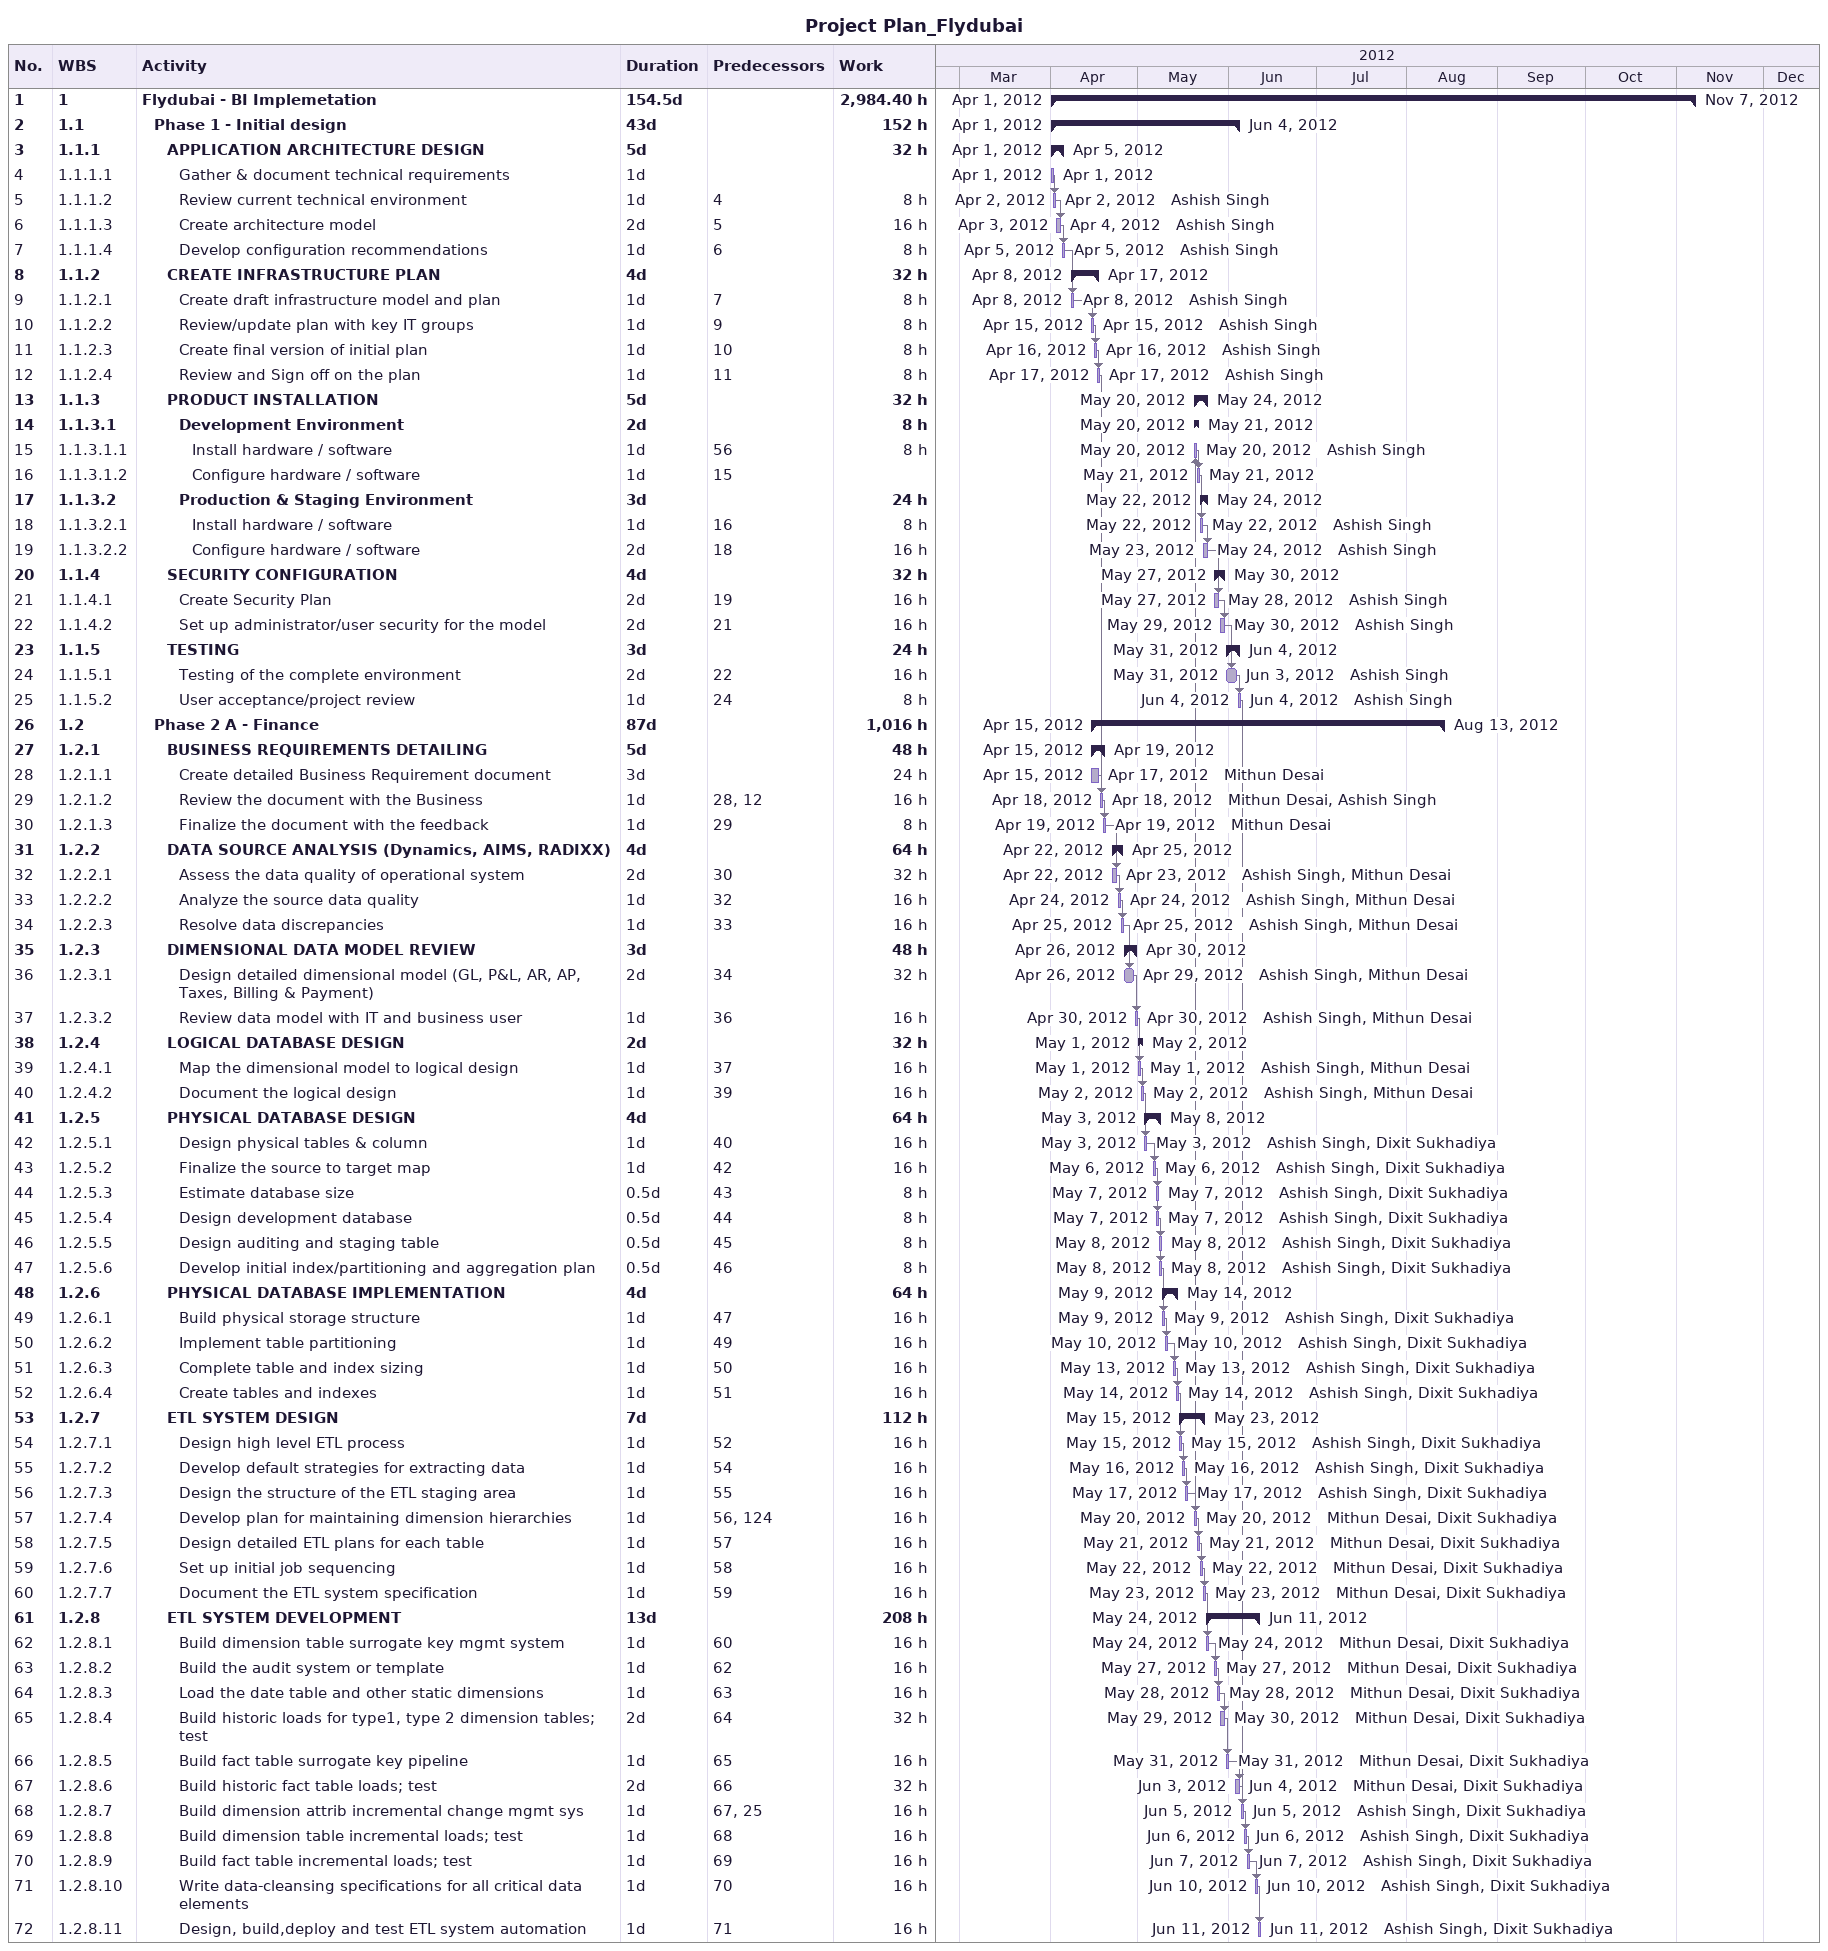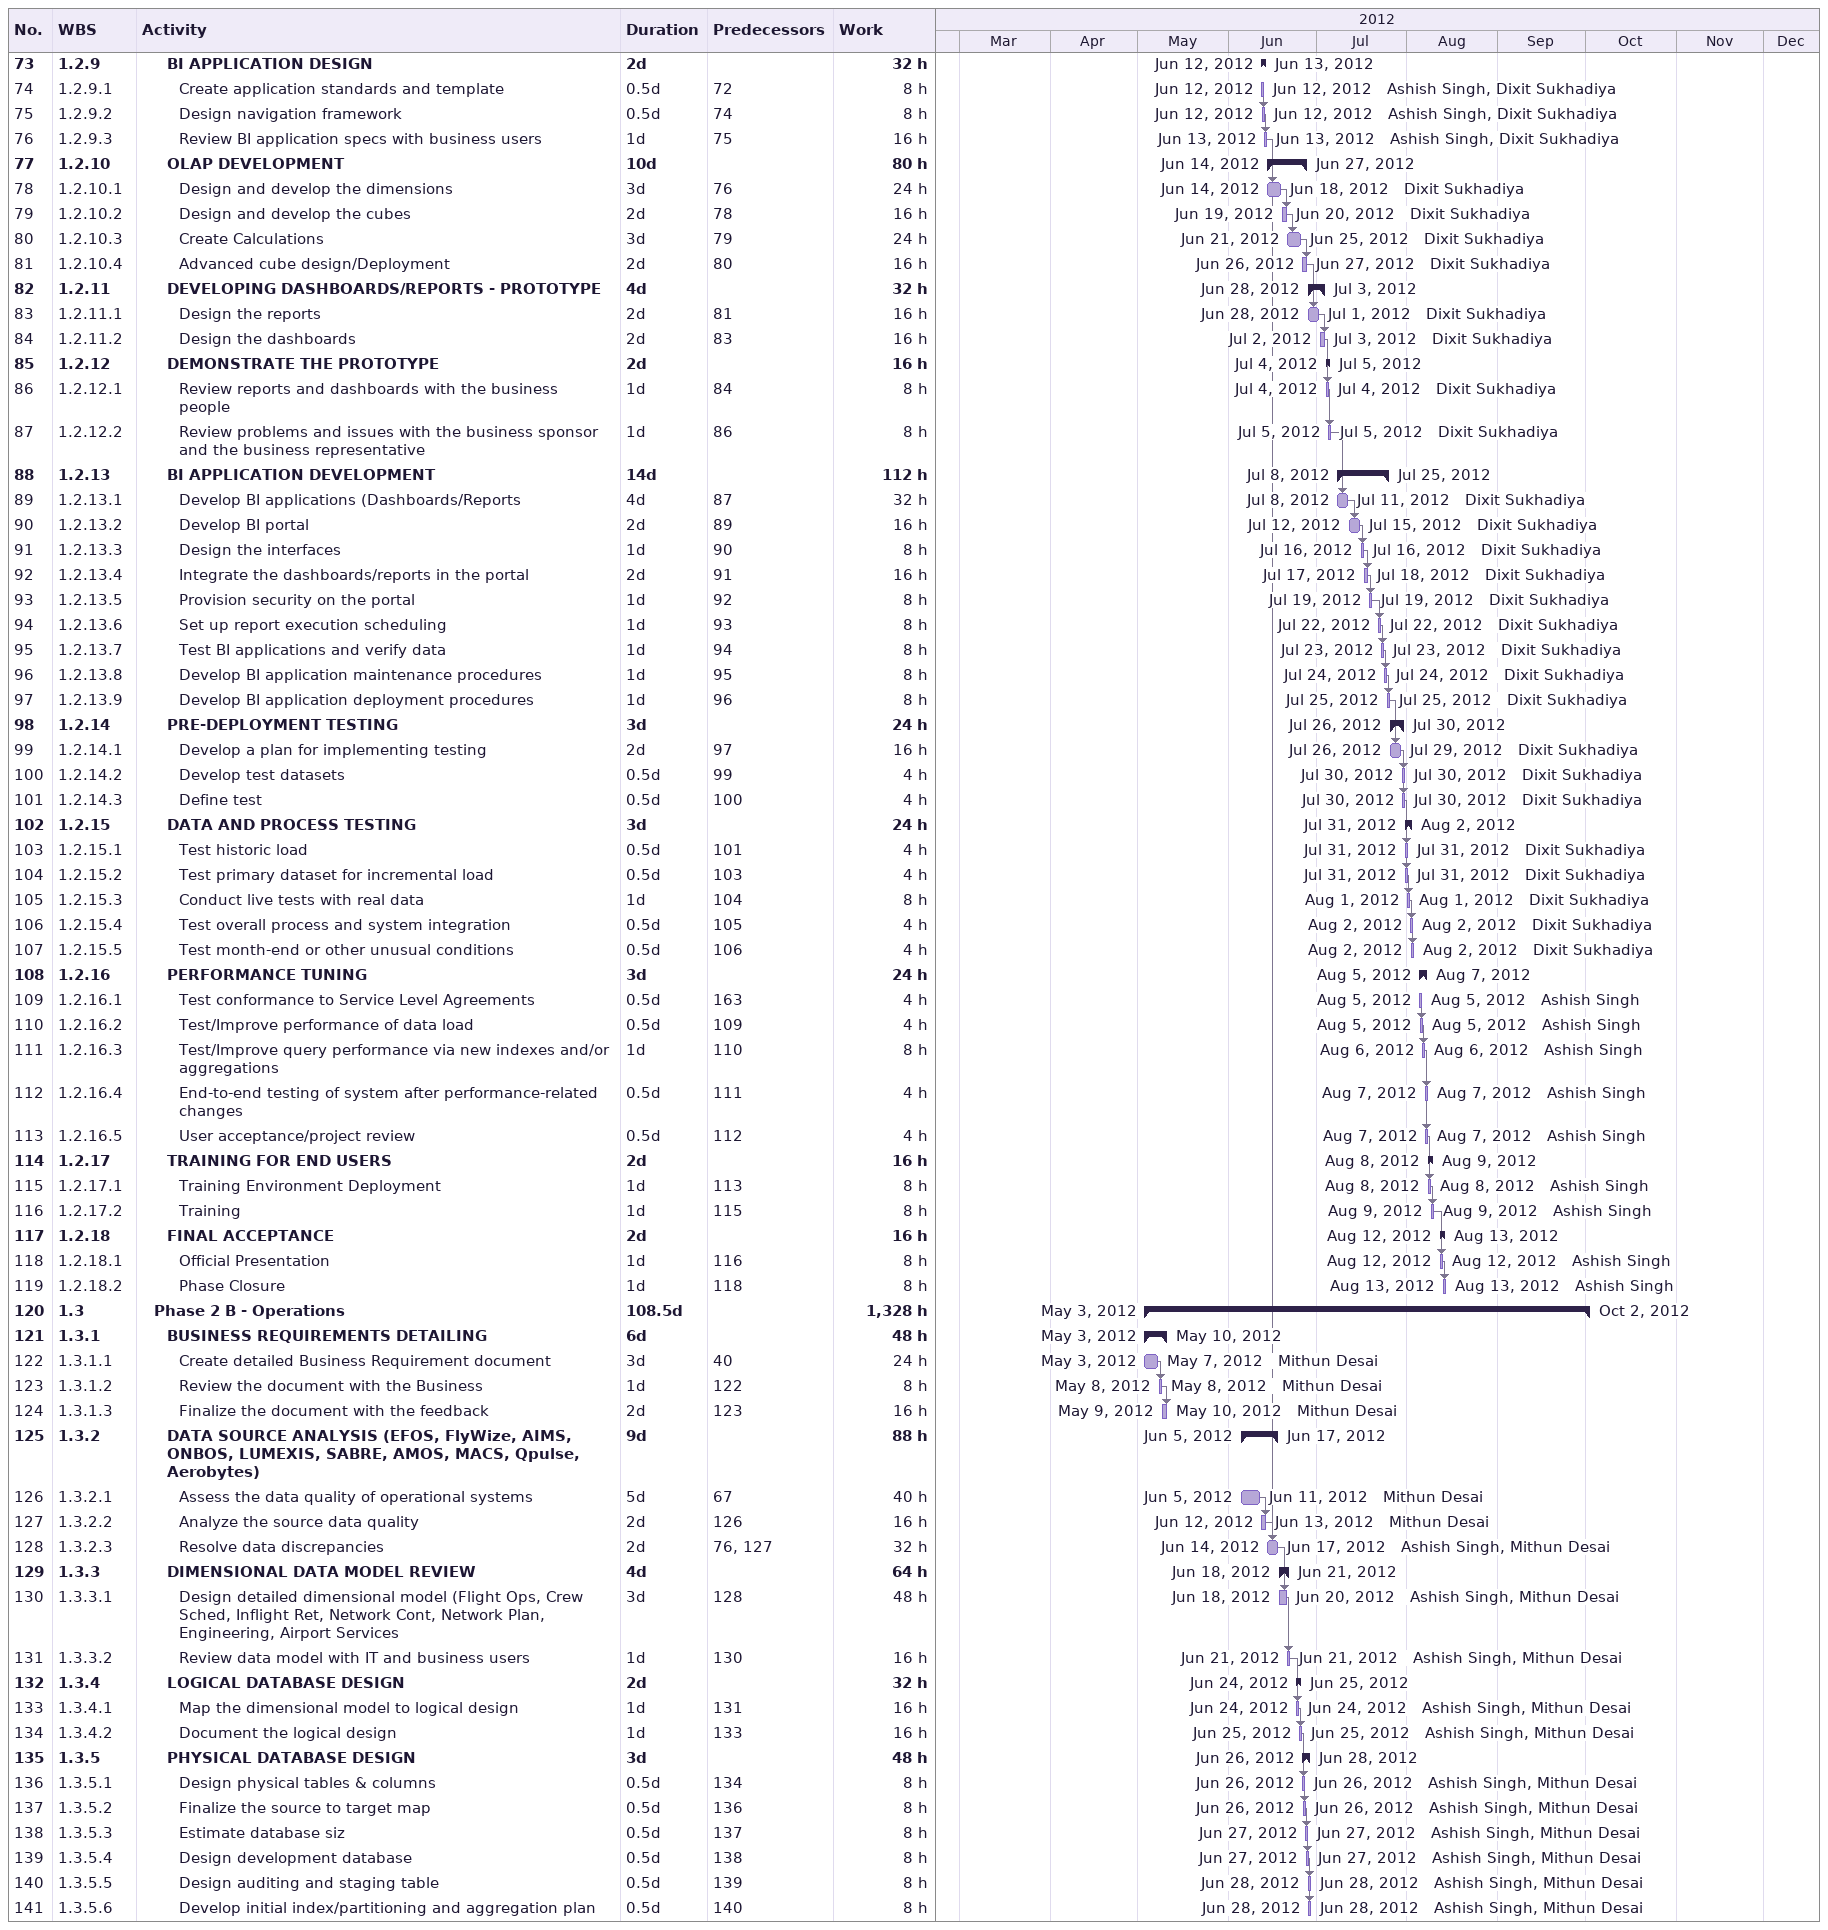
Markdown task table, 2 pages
Project Plan_Flydubai

| ID | WBS | Task | Duration | Start | Finish | Predecessors | Resources | Work (h) |
|---|---|---|---|---|---|---|---|---|
| 1 | 1 | **Flydubai - BI Implemetation** | 154.5d | 2012-04-01 | 2012-11-07 |  |  | 2984.40 |
| 2 | 1.1 | **Phase 1 - Initial design** | 43d | 2012-04-01 | 2012-06-04 |  |  | 152 |
| 3 | 1.1.1 | **APPLICATION ARCHITECTURE DESIGN** | 5d | 2012-04-01 | 2012-04-05 |  |  | 32 |
| 4 | 1.1.1.1 | Gather & document technical requirements | 1d | 2012-04-01 | 2012-04-01 |  |  |  |
| 5 | 1.1.1.2 | Review current technical environment | 1d | 2012-04-02 | 2012-04-02 | 4 | Ashish Singh | 8 |
| 6 | 1.1.1.3 | Create architecture model | 2d | 2012-04-03 | 2012-04-04 | 5 | Ashish Singh | 16 |
| 7 | 1.1.1.4 | Develop configuration recommendations | 1d | 2012-04-05 | 2012-04-05 | 6 | Ashish Singh | 8 |
| 8 | 1.1.2 | **CREATE INFRASTRUCTURE PLAN** | 4d | 2012-04-08 | 2012-04-17 |  |  | 32 |
| 9 | 1.1.2.1 | Create draft infrastructure model and plan | 1d | 2012-04-08 | 2012-04-08 | 7 | Ashish Singh | 8 |
| 10 | 1.1.2.2 | Review/update plan with key IT groups | 1d | 2012-04-15 | 2012-04-15 | 9 | Ashish Singh | 8 |
| 11 | 1.1.2.3 | Create final version of initial plan | 1d | 2012-04-16 | 2012-04-16 | 10 | Ashish Singh | 8 |
| 12 | 1.1.2.4 | Review and Sign off on the plan | 1d | 2012-04-17 | 2012-04-17 | 11 | Ashish Singh | 8 |
| 13 | 1.1.3 | **PRODUCT INSTALLATION** | 5d | 2012-05-20 | 2012-05-24 |  |  | 32 |
| 14 | 1.1.3.1 | **Development Environment** | 2d | 2012-05-20 | 2012-05-21 |  |  | 8 |
| 15 | 1.1.3.1.1 | Install hardware / software | 1d | 2012-05-20 | 2012-05-20 | 56 | Ashish Singh | 8 |
| 16 | 1.1.3.1.2 | Configure hardware / software | 1d | 2012-05-21 | 2012-05-21 | 15 |  |  |
| 17 | 1.1.3.2 | **Production & Staging Environment** | 3d | 2012-05-22 | 2012-05-24 |  |  | 24 |
| 18 | 1.1.3.2.1 | Install hardware / software | 1d | 2012-05-22 | 2012-05-22 | 16 | Ashish Singh | 8 |
| 19 | 1.1.3.2.2 | Configure hardware / software | 2d | 2012-05-23 | 2012-05-24 | 18 | Ashish Singh | 16 |
| 20 | 1.1.4 | **SECURITY CONFIGURATION** | 4d | 2012-05-27 | 2012-05-30 |  |  | 32 |
| 21 | 1.1.4.1 | Create Security Plan | 2d | 2012-05-27 | 2012-05-28 | 19 | Ashish Singh | 16 |
| 22 | 1.1.4.2 | Set up administrator/user security for the model | 2d | 2012-05-29 | 2012-05-30 | 21 | Ashish Singh | 16 |
| 23 | 1.1.5 | **TESTING** | 3d | 2012-05-31 | 2012-06-04 |  |  | 24 |
| 24 | 1.1.5.1 | Testing of the complete environment | 2d | 2012-05-31 | 2012-06-03 | 22 | Ashish Singh | 16 |
| 25 | 1.1.5.2 | User acceptance/project review | 1d | 2012-06-04 | 2012-06-04 | 24 | Ashish Singh | 8 |
| 26 | 1.2 | **Phase 2 A - Finance** | 87d | 2012-04-15 | 2012-08-13 |  |  | 1016 |
| 27 | 1.2.1 | **BUSINESS REQUIREMENTS DETAILING** | 5d | 2012-04-15 | 2012-04-19 |  |  | 48 |
| 28 | 1.2.1.1 | Create detailed Business Requirement document | 3d | 2012-04-15 | 2012-04-17 |  | Mithun Desai | 24 |
| 29 | 1.2.1.2 | Review the document with the Business | 1d | 2012-04-18 | 2012-04-18 | 28, 12 | Mithun Desai, Ashish Singh | 16 |
| 30 | 1.2.1.3 | Finalize the document with the feedback | 1d | 2012-04-19 | 2012-04-19 | 29 | Mithun Desai | 8 |
| 31 | 1.2.2 | **DATA SOURCE ANALYSIS (Dynamics, AIMS, RADIXX)** | 4d | 2012-04-22 | 2012-04-25 |  |  | 64 |
| 32 | 1.2.2.1 | Assess the data quality of operational system | 2d | 2012-04-22 | 2012-04-23 | 30 | Ashish Singh, Mithun Desai | 32 |
| 33 | 1.2.2.2 | Analyze the source data quality | 1d | 2012-04-24 | 2012-04-24 | 32 | Ashish Singh, Mithun Desai | 16 |
| 34 | 1.2.2.3 | Resolve data discrepancies | 1d | 2012-04-25 | 2012-04-25 | 33 | Ashish Singh, Mithun Desai | 16 |
| 35 | 1.2.3 | **DIMENSIONAL DATA MODEL REVIEW** | 3d | 2012-04-26 | 2012-04-30 |  |  | 48 |
| 36 | 1.2.3.1 | Design detailed dimensional model (GL, P&L, AR, AP, Taxes, Billing & Payment) | 2d | 2012-04-26 | 2012-04-29 | 34 | Ashish Singh, Mithun Desai | 32 |
| 37 | 1.2.3.2 | Review data model with IT and business user | 1d | 2012-04-30 | 2012-04-30 | 36 | Ashish Singh, Mithun Desai | 16 |
| 38 | 1.2.4 | **LOGICAL DATABASE DESIGN** | 2d | 2012-05-01 | 2012-05-02 |  |  | 32 |
| 39 | 1.2.4.1 | Map the dimensional model to logical design | 1d | 2012-05-01 | 2012-05-01 | 37 | Ashish Singh, Mithun Desai | 16 |
| 40 | 1.2.4.2 | Document the logical design | 1d | 2012-05-02 | 2012-05-02 | 39 | Ashish Singh, Mithun Desai | 16 |
| 41 | 1.2.5 | **PHYSICAL DATABASE DESIGN** | 4d | 2012-05-03 | 2012-05-08 |  |  | 64 |
| 42 | 1.2.5.1 | Design physical tables & column | 1d | 2012-05-03 | 2012-05-03 | 40 | Ashish Singh, Dixit Sukhadiya | 16 |
| 43 | 1.2.5.2 | Finalize the source to target map | 1d | 2012-05-06 | 2012-05-06 | 42 | Ashish Singh, Dixit Sukhadiya | 16 |
| 44 | 1.2.5.3 | Estimate database size | 0.5d | 2012-05-07 | 2012-05-07 | 43 | Ashish Singh, Dixit Sukhadiya | 8 |
| 45 | 1.2.5.4 | Design development database | 0.5d | 2012-05-07 | 2012-05-07 | 44 | Ashish Singh, Dixit Sukhadiya | 8 |
| 46 | 1.2.5.5 | Design auditing and staging table | 0.5d | 2012-05-08 | 2012-05-08 | 45 | Ashish Singh, Dixit Sukhadiya | 8 |
| 47 | 1.2.5.6 | Develop initial index/partitioning and aggregation plan | 0.5d | 2012-05-08 | 2012-05-08 | 46 | Ashish Singh, Dixit Sukhadiya | 8 |
| 48 | 1.2.6 | **PHYSICAL DATABASE IMPLEMENTATION** | 4d | 2012-05-09 | 2012-05-14 |  |  | 64 |
| 49 | 1.2.6.1 | Build physical storage structure | 1d | 2012-05-09 | 2012-05-09 | 47 | Ashish Singh, Dixit Sukhadiya | 16 |
| 50 | 1.2.6.2 | Implement table partitioning | 1d | 2012-05-10 | 2012-05-10 | 49 | Ashish Singh, Dixit Sukhadiya | 16 |
| 51 | 1.2.6.3 | Complete table and index sizing | 1d | 2012-05-13 | 2012-05-13 | 50 | Ashish Singh, Dixit Sukhadiya | 16 |
| 52 | 1.2.6.4 | Create tables and indexes | 1d | 2012-05-14 | 2012-05-14 | 51 | Ashish Singh, Dixit Sukhadiya | 16 |
| 53 | 1.2.7 | **ETL SYSTEM DESIGN** | 7d | 2012-05-15 | 2012-05-23 |  |  | 112 |
| 54 | 1.2.7.1 | Design high level ETL process | 1d | 2012-05-15 | 2012-05-15 | 52 | Ashish Singh, Dixit Sukhadiya | 16 |
| 55 | 1.2.7.2 | Develop default strategies for extracting data | 1d | 2012-05-16 | 2012-05-16 | 54 | Ashish Singh, Dixit Sukhadiya | 16 |
| 56 | 1.2.7.3 | Design the structure of the ETL staging area | 1d | 2012-05-17 | 2012-05-17 | 55 | Ashish Singh, Dixit Sukhadiya | 16 |
| 57 | 1.2.7.4 | Develop plan for maintaining dimension hierarchies | 1d | 2012-05-20 | 2012-05-20 | 56, 124 | Mithun Desai, Dixit Sukhadiya | 16 |
| 58 | 1.2.7.5 | Design detailed ETL plans for each table | 1d | 2012-05-21 | 2012-05-21 | 57 | Mithun Desai, Dixit Sukhadiya | 16 |
| 59 | 1.2.7.6 | Set up initial job sequencing | 1d | 2012-05-22 | 2012-05-22 | 58 | Mithun Desai, Dixit Sukhadiya | 16 |
| 60 | 1.2.7.7 | Document the ETL system specification | 1d | 2012-05-23 | 2012-05-23 | 59 | Mithun Desai, Dixit Sukhadiya | 16 |
| 61 | 1.2.8 | **ETL SYSTEM DEVELOPMENT** | 13d | 2012-05-24 | 2012-06-11 |  |  | 208 |
| 62 | 1.2.8.1 | Build dimension table surrogate key mgmt system | 1d | 2012-05-24 | 2012-05-24 | 60 | Mithun Desai, Dixit Sukhadiya | 16 |
| 63 | 1.2.8.2 | Build the audit system or template | 1d | 2012-05-27 | 2012-05-27 | 62 | Mithun Desai, Dixit Sukhadiya | 16 |
| 64 | 1.2.8.3 | Load the date table and other static dimensions | 1d | 2012-05-28 | 2012-05-28 | 63 | Mithun Desai, Dixit Sukhadiya | 16 |
| 65 | 1.2.8.4 | Build historic loads for type1, type 2 dimension tables; test | 2d | 2012-05-29 | 2012-05-30 | 64 | Mithun Desai, Dixit Sukhadiya | 32 |
| 66 | 1.2.8.5 | Build fact table surrogate key pipeline | 1d | 2012-05-31 | 2012-05-31 | 65 | Mithun Desai, Dixit Sukhadiya | 16 |
| 67 | 1.2.8.6 | Build historic fact table loads; test | 2d | 2012-06-03 | 2012-06-04 | 66 | Mithun Desai, Dixit Sukhadiya | 32 |
| 68 | 1.2.8.7 | Build dimension attrib incremental change mgmt sys | 1d | 2012-06-05 | 2012-06-05 | 67, 25 | Ashish Singh, Dixit Sukhadiya | 16 |
| 69 | 1.2.8.8 | Build dimension table incremental loads; test | 1d | 2012-06-06 | 2012-06-06 | 68 | Ashish Singh, Dixit Sukhadiya | 16 |
| 70 | 1.2.8.9 | Build fact table incremental loads; test | 1d | 2012-06-07 | 2012-06-07 | 69 | Ashish Singh, Dixit Sukhadiya | 16 |
| 71 | 1.2.8.10 | Write data-cleansing specifications for all critical data elements | 1d | 2012-06-10 | 2012-06-10 | 70 | Ashish Singh, Dixit Sukhadiya | 16 |
| 72 | 1.2.8.11 | Design, build,deploy and test ETL system automation | 1d | 2012-06-11 | 2012-06-11 | 71 | Ashish Singh, Dixit Sukhadiya | 16 |
| 73 | 1.2.9 | **BI APPLICATION DESIGN** | 2d | 2012-06-12 | 2012-06-13 |  |  | 32 |
| 74 | 1.2.9.1 | Create application standards and template | 0.5d | 2012-06-12 | 2012-06-12 | 72 | Ashish Singh, Dixit Sukhadiya | 8 |
| 75 | 1.2.9.2 | Design navigation framework | 0.5d | 2012-06-12 | 2012-06-12 | 74 | Ashish Singh, Dixit Sukhadiya | 8 |
| 76 | 1.2.9.3 | Review BI application specs with business users | 1d | 2012-06-13 | 2012-06-13 | 75 | Ashish Singh, Dixit Sukhadiya | 16 |
| 77 | 1.2.10 | **OLAP DEVELOPMENT** | 10d | 2012-06-14 | 2012-06-27 |  |  | 80 |
| 78 | 1.2.10.1 | Design and develop the dimensions | 3d | 2012-06-14 | 2012-06-18 | 76 | Dixit Sukhadiya | 24 |
| 79 | 1.2.10.2 | Design and develop the cubes | 2d | 2012-06-19 | 2012-06-20 | 78 | Dixit Sukhadiya | 16 |
| 80 | 1.2.10.3 | Create Calculations | 3d | 2012-06-21 | 2012-06-25 | 79 | Dixit Sukhadiya | 24 |
| 81 | 1.2.10.4 | Advanced cube design/Deployment | 2d | 2012-06-26 | 2012-06-27 | 80 | Dixit Sukhadiya | 16 |
| 82 | 1.2.11 | **DEVELOPING DASHBOARDS/REPORTS - PROTOTYPE** | 4d | 2012-06-28 | 2012-07-03 |  |  | 32 |
| 83 | 1.2.11.1 | Design the reports | 2d | 2012-06-28 | 2012-07-01 | 81 | Dixit Sukhadiya | 16 |
| 84 | 1.2.11.2 | Design the dashboards | 2d | 2012-07-02 | 2012-07-03 | 83 | Dixit Sukhadiya | 16 |
| 85 | 1.2.12 | **DEMONSTRATE THE PROTOTYPE** | 2d | 2012-07-04 | 2012-07-05 |  |  | 16 |
| 86 | 1.2.12.1 | Review reports and dashboards with the business people | 1d | 2012-07-04 | 2012-07-04 | 84 | Dixit Sukhadiya | 8 |
| 87 | 1.2.12.2 | Review problems and issues with the business sponsor and the business representative | 1d | 2012-07-05 | 2012-07-05 | 86 | Dixit Sukhadiya | 8 |
| 88 | 1.2.13 | **BI APPLICATION DEVELOPMENT** | 14d | 2012-07-08 | 2012-07-25 |  |  | 112 |
| 89 | 1.2.13.1 | Develop BI applications (Dashboards/Reports | 4d | 2012-07-08 | 2012-07-11 | 87 | Dixit Sukhadiya | 32 |
| 90 | 1.2.13.2 | Develop BI portal | 2d | 2012-07-12 | 2012-07-15 | 89 | Dixit Sukhadiya | 16 |
| 91 | 1.2.13.3 | Design the interfaces | 1d | 2012-07-16 | 2012-07-16 | 90 | Dixit Sukhadiya | 8 |
| 92 | 1.2.13.4 | Integrate the dashboards/reports in the portal | 2d | 2012-07-17 | 2012-07-18 | 91 | Dixit Sukhadiya | 16 |
| 93 | 1.2.13.5 | Provision security on the portal | 1d | 2012-07-19 | 2012-07-19 | 92 | Dixit Sukhadiya | 8 |
| 94 | 1.2.13.6 | Set up report execution scheduling | 1d | 2012-07-22 | 2012-07-22 | 93 | Dixit Sukhadiya | 8 |
| 95 | 1.2.13.7 | Test BI applications and verify data | 1d | 2012-07-23 | 2012-07-23 | 94 | Dixit Sukhadiya | 8 |
| 96 | 1.2.13.8 | Develop BI application maintenance procedures | 1d | 2012-07-24 | 2012-07-24 | 95 | Dixit Sukhadiya | 8 |
| 97 | 1.2.13.9 | Develop BI application deployment procedures | 1d | 2012-07-25 | 2012-07-25 | 96 | Dixit Sukhadiya | 8 |
| 98 | 1.2.14 | **PRE-DEPLOYMENT TESTING** | 3d | 2012-07-26 | 2012-07-30 |  |  | 24 |
| 99 | 1.2.14.1 | Develop a plan for implementing testing | 2d | 2012-07-26 | 2012-07-29 | 97 | Dixit Sukhadiya | 16 |
| 100 | 1.2.14.2 | Develop test datasets | 0.5d | 2012-07-30 | 2012-07-30 | 99 | Dixit Sukhadiya | 4 |
| 101 | 1.2.14.3 | Define test | 0.5d | 2012-07-30 | 2012-07-30 | 100 | Dixit Sukhadiya | 4 |
| 102 | 1.2.15 | **DATA AND PROCESS TESTING** | 3d | 2012-07-31 | 2012-08-02 |  |  | 24 |
| 103 | 1.2.15.1 | Test historic load | 0.5d | 2012-07-31 | 2012-07-31 | 101 | Dixit Sukhadiya | 4 |
| 104 | 1.2.15.2 | Test primary dataset for incremental load | 0.5d | 2012-07-31 | 2012-07-31 | 103 | Dixit Sukhadiya | 4 |
| 105 | 1.2.15.3 | Conduct live tests with real data | 1d | 2012-08-01 | 2012-08-01 | 104 | Dixit Sukhadiya | 8 |
| 106 | 1.2.15.4 | Test overall process and system integration | 0.5d | 2012-08-02 | 2012-08-02 | 105 | Dixit Sukhadiya | 4 |
| 107 | 1.2.15.5 | Test month-end or other unusual conditions | 0.5d | 2012-08-02 | 2012-08-02 | 106 | Dixit Sukhadiya | 4 |
| 108 | 1.2.16 | **PERFORMANCE TUNING** | 3d | 2012-08-05 | 2012-08-07 |  |  | 24 |
| 109 | 1.2.16.1 | Test conformance to Service Level Agreements | 0.5d | 2012-08-05 | 2012-08-05 | 163 | Ashish Singh | 4 |
| 110 | 1.2.16.2 | Test/Improve performance of data load | 0.5d | 2012-08-05 | 2012-08-05 | 109 | Ashish Singh | 4 |
| 111 | 1.2.16.3 | Test/Improve query performance via new indexes and/or aggregations | 1d | 2012-08-06 | 2012-08-06 | 110 | Ashish Singh | 8 |
| 112 | 1.2.16.4 | End-to-end testing of system after performance-related changes | 0.5d | 2012-08-07 | 2012-08-07 | 111 | Ashish Singh | 4 |
| 113 | 1.2.16.5 | User acceptance/project review | 0.5d | 2012-08-07 | 2012-08-07 | 112 | Ashish Singh | 4 |
| 114 | 1.2.17 | **TRAINING FOR END USERS** | 2d | 2012-08-08 | 2012-08-09 |  |  | 16 |
| 115 | 1.2.17.1 | Training Environment Deployment | 1d | 2012-08-08 | 2012-08-08 | 113 | Ashish Singh | 8 |
| 116 | 1.2.17.2 | Training | 1d | 2012-08-09 | 2012-08-09 | 115 | Ashish Singh | 8 |
| 117 | 1.2.18 | **FINAL ACCEPTANCE** | 2d | 2012-08-12 | 2012-08-13 |  |  | 16 |
| 118 | 1.2.18.1 | Official Presentation | 1d | 2012-08-12 | 2012-08-12 | 116 | Ashish Singh | 8 |
| 119 | 1.2.18.2 | Phase Closure | 1d | 2012-08-13 | 2012-08-13 | 118 | Ashish Singh | 8 |
| 120 | 1.3 | **Phase 2 B - Operations** | 108.5d | 2012-05-03 | 2012-10-02 |  |  | 1328 |
| 121 | 1.3.1 | **BUSINESS REQUIREMENTS DETAILING** | 6d | 2012-05-03 | 2012-05-10 |  |  | 48 |
| 122 | 1.3.1.1 | Create detailed Business Requirement document | 3d | 2012-05-03 | 2012-05-07 | 40 | Mithun Desai | 24 |
| 123 | 1.3.1.2 | Review the document with the Business | 1d | 2012-05-08 | 2012-05-08 | 122 | Mithun Desai | 8 |
| 124 | 1.3.1.3 | Finalize the document with the feedback | 2d | 2012-05-09 | 2012-05-10 | 123 | Mithun Desai | 16 |
| 125 | 1.3.2 | **DATA SOURCE ANALYSIS (EFOS, FlyWize, AIMS, ONBOS, LUMEXIS, SABRE, AMOS, MACS, Qpulse, Aerobytes)** | 9d | 2012-06-05 | 2012-06-17 |  |  | 88 |
| 126 | 1.3.2.1 | Assess the data quality of operational systems | 5d | 2012-06-05 | 2012-06-11 | 67 | Mithun Desai | 40 |
| 127 | 1.3.2.2 | Analyze the source data quality | 2d | 2012-06-12 | 2012-06-13 | 126 | Mithun Desai | 16 |
| 128 | 1.3.2.3 | Resolve data discrepancies | 2d | 2012-06-14 | 2012-06-17 | 76, 127 | Ashish Singh, Mithun Desai | 32 |
| 129 | 1.3.3 | **DIMENSIONAL DATA MODEL REVIEW** | 4d | 2012-06-18 | 2012-06-21 |  |  | 64 |
| 130 | 1.3.3.1 | Design detailed dimensional model (Flight Ops, Crew Sched, Inflight Ret, Network Cont, Network Plan, Engineering, Airport Services | 3d | 2012-06-18 | 2012-06-20 | 128 | Ashish Singh, Mithun Desai | 48 |
| 131 | 1.3.3.2 | Review data model with IT and business users | 1d | 2012-06-21 | 2012-06-21 | 130 | Ashish Singh, Mithun Desai | 16 |
| 132 | 1.3.4 | **LOGICAL DATABASE DESIGN** | 2d | 2012-06-24 | 2012-06-25 |  |  | 32 |
| 133 | 1.3.4.1 | Map the dimensional model to logical design | 1d | 2012-06-24 | 2012-06-24 | 131 | Ashish Singh, Mithun Desai | 16 |
| 134 | 1.3.4.2 | Document the logical design | 1d | 2012-06-25 | 2012-06-25 | 133 | Ashish Singh, Mithun Desai | 16 |
| 135 | 1.3.5 | **PHYSICAL DATABASE DESIGN** | 3d | 2012-06-26 | 2012-06-28 |  |  | 48 |
| 136 | 1.3.5.1 | Design physical tables & columns | 0.5d | 2012-06-26 | 2012-06-26 | 134 | Ashish Singh, Mithun Desai | 8 |
| 137 | 1.3.5.2 | Finalize the source to target map | 0.5d | 2012-06-26 | 2012-06-26 | 136 | Ashish Singh, Mithun Desai | 8 |
| 138 | 1.3.5.3 | Estimate database siz | 0.5d | 2012-06-27 | 2012-06-27 | 137 | Ashish Singh, Mithun Desai | 8 |
| 139 | 1.3.5.4 | Design development database | 0.5d | 2012-06-27 | 2012-06-27 | 138 | Ashish Singh, Mithun Desai | 8 |
| 140 | 1.3.5.5 | Design auditing and staging table | 0.5d | 2012-06-28 | 2012-06-28 | 139 | Ashish Singh, Mithun Desai | 8 |
| 141 | 1.3.5.6 | Develop initial index/partitioning and aggregation plan | 0.5d | 2012-06-28 | 2012-06-28 | 140 | Ashish Singh, Mithun Desai | 8 |
